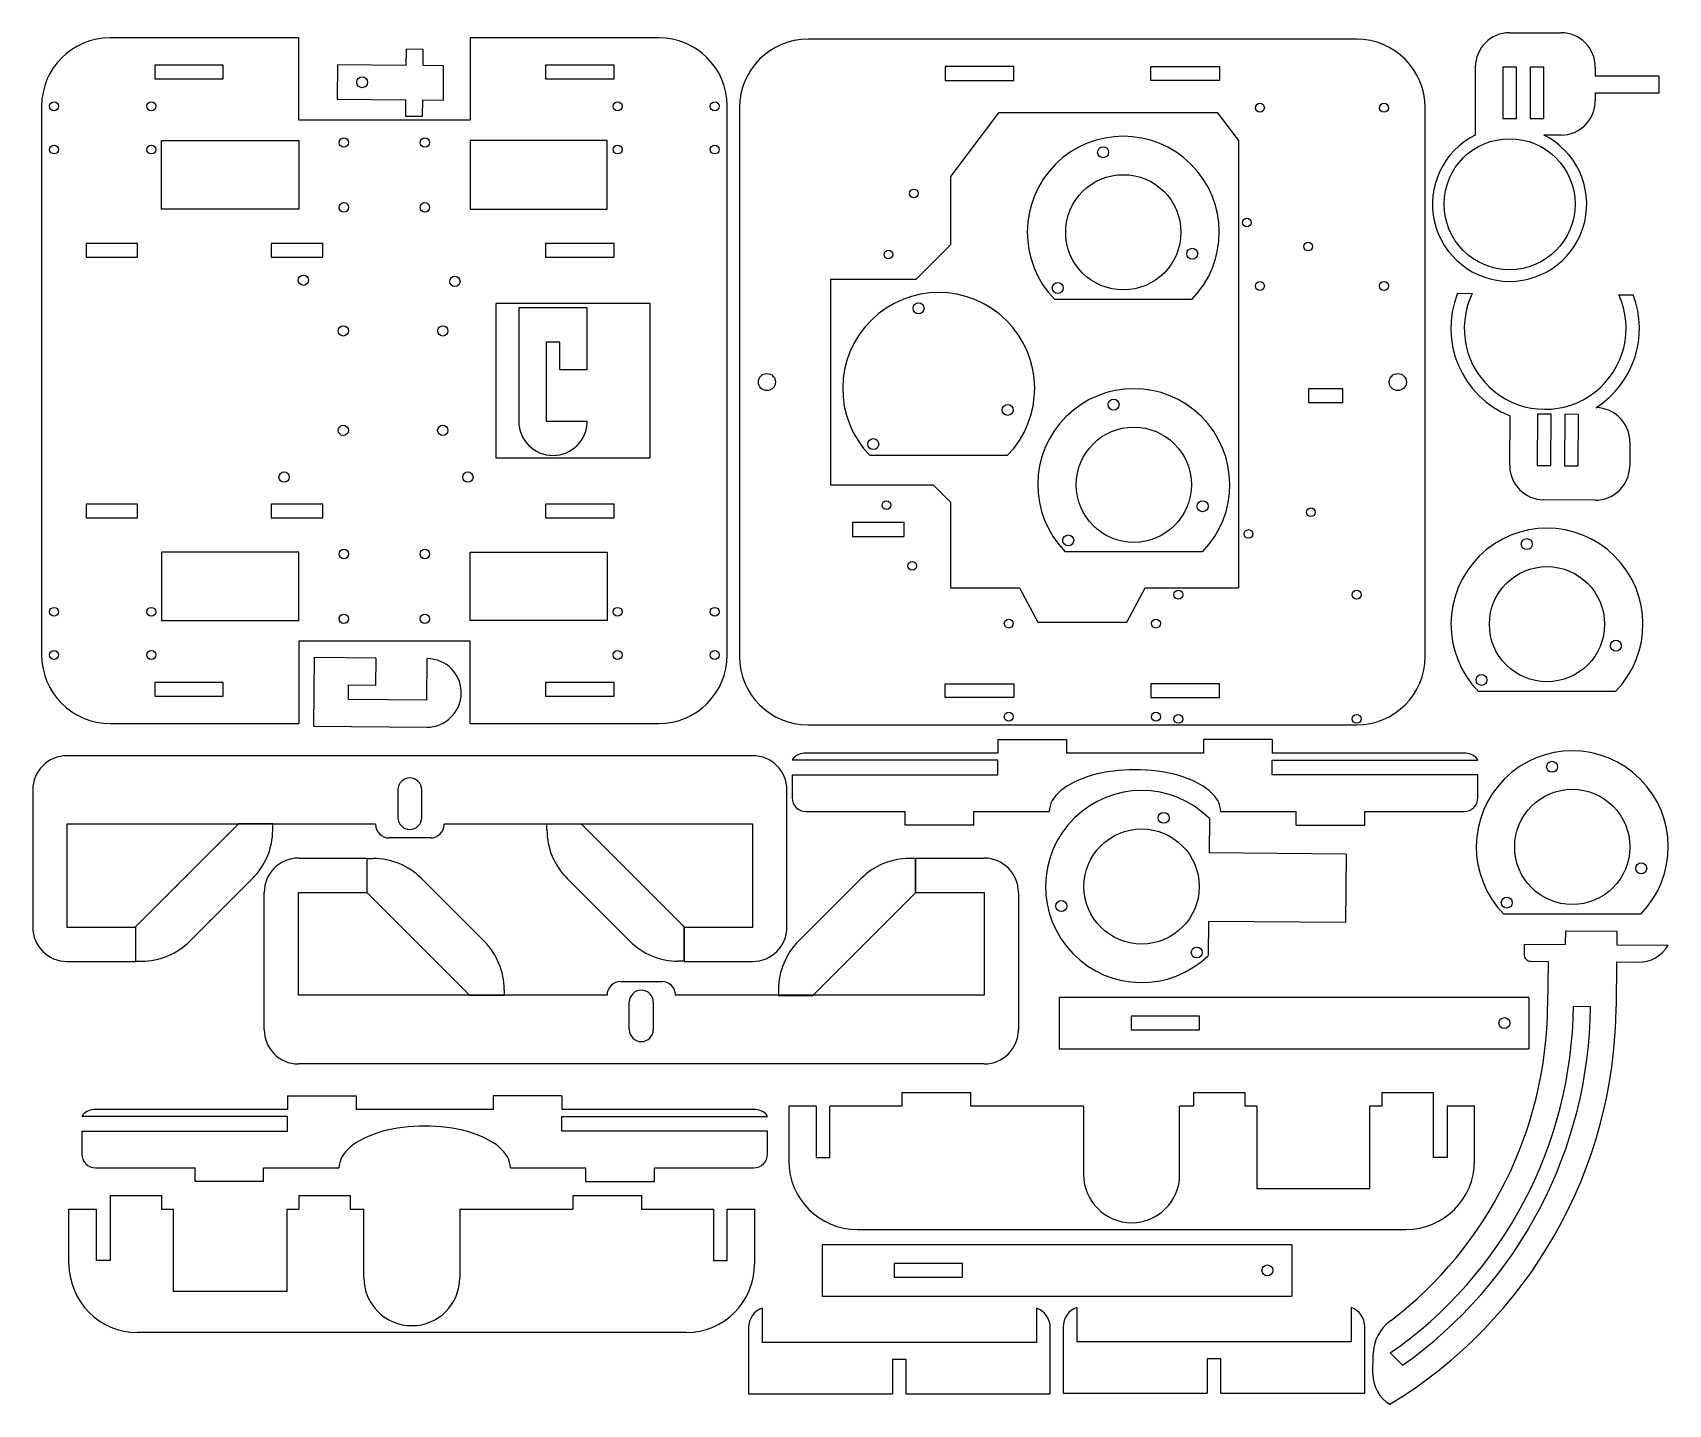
# Model space of a CAD drawing. Header units: inches. Extents: x 0.1 to 23.9, y 3.8 to 23.8.
import ezdxf

# ---------------------------------------------------------------- set-up
doc = ezdxf.new("R2010")
doc.units = ezdxf.units.IN
doc.header["$MEASUREMENT"] = 0
doc.linetypes.add('HIDDEN', pattern=[0.075, 0.05, -0.025])

msp = doc.modelspace()

# ---------------------------------------------------------------- linework, layer by layer
at = {"color": 7, "linetype": 'Continuous', "lineweight": 25}
for p, q in [((3.93, 23.727), (1.18, 23.727)), ((3.93, 22.527), (3.93, 23.727)), ((6.43, 23.727), (6.43, 22.527)), ((9.18, 23.727), (6.43, 23.727)), ((19.358, 23.706), (11.358, 23.706)), ((21.589, 23.8), (22.339, 23.8)), ((5.495, 23.56), (5.493, 23.322)), ((5.745, 23.558), (5.495, 23.56)), ((5.743, 23.32), (5.745, 23.558)), ((2.83, 23.327), (1.83, 23.327)), ((1.83, 23.327), (1.83, 23.127)), ((2.83, 23.127), (2.83, 23.327)), ((4.493, 23.331), (4.489, 22.831)), ((5.493, 23.322), (4.493, 23.331)), ((6.043, 23.317), (5.743, 23.32)), ((6.039, 22.817), (6.043, 23.317)), ((7.53, 23.327), (7.53, 23.127)), ((8.53, 23.327), (7.53, 23.327)), ((8.53, 23.127), (8.53, 23.327)), ((13.358, 23.306), (13.358, 23.106)), ((14.358, 23.306), (13.358, 23.306)), ((14.358, 23.106), (14.358, 23.306)), ((16.358, 23.306), (17.358, 23.306)), ((16.358, 23.106), (16.358, 23.306)), ((17.358, 23.306), (17.358, 23.106)), ((21.089, 23.3), (21.089, 22.308)), ((21.689, 23.3), (21.489, 23.3)), ((21.489, 23.3), (21.489, 22.55)), ((21.689, 22.55), (21.689, 23.3)), ((21.889, 23.3), (21.889, 22.55)), ((22.089, 23.3), (21.889, 23.3)), ((22.089, 22.55), (22.089, 23.3)), ((22.839, 23.3), (22.839, 23.168)), ((23.764, 23.168), (22.839, 23.168)), ((23.764, 23.168), (23.764, 22.918)), ((1.83, 23.127), (2.83, 23.127)), ((7.53, 23.127), (8.53, 23.127)), ((13.358, 23.106), (14.358, 23.106)), ((17.358, 23.106), (16.358, 23.106)), ((23.764, 22.918), (22.839, 22.918)), ((22.839, 22.918), (22.839, 22.808)), ((0.18, 22.727), (0.18, 14.727)), ((4.489, 22.831), (5.489, 22.822)), ((5.489, 22.822), (5.487, 22.584)), ((5.737, 22.582), (5.739, 22.82)), ((5.739, 22.82), (6.039, 22.817)), ((10.18, 14.727), (10.18, 22.727)), ((10.358, 22.706), (10.358, 14.706)), ((20.358, 14.706), (20.358, 22.706)), ((6.43, 22.527), (3.93, 22.527)), ((5.487, 22.584), (5.737, 22.582)), ((14.133, 22.631), (13.433, 21.706)), ((17.333, 22.631), (14.133, 22.631)), ((17.633, 22.235), (17.333, 22.631)), ((21.489, 22.55), (21.689, 22.55)), ((21.889, 22.55), (22.089, 22.55)), ((1.93, 22.227), (3.93, 22.227)), ((1.93, 21.227), (1.93, 22.227)), ((3.93, 22.227), (3.93, 21.227)), ((6.43, 22.227), (6.43, 21.227)), ((8.43, 22.227), (6.43, 22.227)), ((8.43, 21.227), (8.43, 22.227)), ((17.633, 22.235), (17.633, 15.706)), ((22.339, 22.308), (22.089, 22.308)), ((13.433, 21.706), (13.433, 20.706)), ((3.93, 21.227), (1.93, 21.227)), ((6.43, 21.227), (8.43, 21.227)), ((1.58, 20.727), (0.83, 20.727)), ((0.83, 20.727), (0.83, 20.527)), ((0.83, 20.527), (1.58, 20.527)), ((1.58, 20.527), (1.58, 20.727)), ((4.28, 20.727), (3.53, 20.727)), ((3.53, 20.727), (3.53, 20.527)), ((3.53, 20.527), (4.28, 20.527)), ((4.28, 20.527), (4.28, 20.727)), ((8.53, 20.727), (7.53, 20.727)), ((7.53, 20.727), (7.53, 20.527)), ((7.53, 20.527), (8.53, 20.527)), ((8.53, 20.527), (8.53, 20.727)), ((13.433, 20.706), (12.933, 20.206)), ((11.683, 20.206), (12.933, 20.206)), ((11.683, 20.206), (11.683, 17.206)), ((6.805, 19.852), (6.805, 17.602)), ((9.055, 19.852), (6.805, 19.852)), ((9.055, 17.602), (9.055, 19.852)), ((16.955, 19.91), (14.955, 19.91)), ((20.831, 20.001), (21.043, 19.999)), ((23.18, 19.98), (23.392, 19.978)), ((8.138, 19.787), (7.138, 19.787)), ((7.138, 19.787), (7.138, 18.137)), ((8.138, 18.887), (8.138, 19.787)), ((7.538, 19.287), (7.538, 18.137)), ((7.738, 19.287), (7.538, 19.287)), ((7.738, 18.887), (7.738, 19.287)), ((8.138, 18.887), (7.738, 18.887)), ((18.658, 18.606), (18.658, 18.406)), ((19.158, 18.606), (18.658, 18.606)), ((19.158, 18.406), (19.158, 18.606)), ((18.658, 18.406), (19.158, 18.406)), ((7.538, 18.137), (8.138, 18.137)), ((21.59, 17.494), (21.596, 18.213)), ((21.996, 18.24), (21.99, 17.49)), ((22.196, 18.239), (21.996, 18.24)), ((22.19, 17.489), (22.196, 18.239)), ((22.396, 18.237), (22.39, 17.487)), ((22.596, 18.235), (22.396, 18.237)), ((22.59, 17.485), (22.596, 18.235)), ((23.343, 17.829), (23.34, 17.479)), ((6.805, 17.602), (9.055, 17.602)), ((14.263, 17.633), (12.263, 17.633)), ((21.99, 17.49), (22.19, 17.489)), ((22.39, 17.487), (22.59, 17.485)), ((11.683, 17.206), (13.183, 17.206)), ((13.183, 17.206), (13.433, 16.956)), ((13.433, 16.956), (13.433, 15.706)), ((22.835, 16.983), (22.085, 16.99)), ((1.579, 16.927), (0.829, 16.927)), ((0.829, 16.927), (0.829, 16.727)), ((0.829, 16.727), (1.579, 16.727)), ((1.579, 16.727), (1.579, 16.927)), ((4.28, 16.927), (3.53, 16.927)), ((3.53, 16.927), (3.53, 16.727)), ((3.53, 16.727), (4.28, 16.727)), ((4.28, 16.727), (4.28, 16.927)), ((7.53, 16.927), (7.53, 16.727)), ((8.53, 16.927), (7.53, 16.927)), ((7.53, 16.727), (8.53, 16.727)), ((8.53, 16.727), (8.53, 16.927)), ((12.008, 16.656), (12.008, 16.456)), ((12.758, 16.656), (12.008, 16.656)), ((12.758, 16.456), (12.758, 16.656)), ((3.93, 16.227), (1.93, 16.227)), ((1.93, 16.227), (1.93, 15.227)), ((3.93, 15.227), (3.93, 16.227)), ((6.43, 16.227), (8.43, 16.227)), ((6.43, 15.227), (6.43, 16.227)), ((8.43, 16.227), (8.43, 15.227)), ((12.008, 16.456), (12.758, 16.456)), ((17.107, 16.229), (15.108, 16.229)), ((13.433, 15.706), (14.441, 15.706)), ((14.441, 15.706), (14.708, 15.206)), ((16.008, 15.206), (16.275, 15.706)), ((16.275, 15.706), (17.633, 15.706)), ((1.93, 15.227), (3.93, 15.227)), ((8.43, 15.227), (6.43, 15.227)), ((14.708, 15.206), (16.008, 15.206)), ((6.43, 14.927), (3.93, 14.927)), ((3.93, 14.927), (3.93, 13.727)), ((6.43, 13.727), (6.43, 14.927)), ((4.154, 14.689), (4.146, 13.689)), ((5.054, 14.681), (4.154, 14.689)), ((5.054, 14.681), (5.051, 14.281)), ((5.799, 14.074), (5.804, 14.674)), ((2.83, 14.327), (1.83, 14.327)), ((1.83, 14.327), (1.83, 14.127)), ((2.83, 14.127), (2.83, 14.327)), ((7.53, 14.327), (7.53, 14.127)), ((8.53, 14.327), (7.53, 14.327)), ((8.53, 14.127), (8.53, 14.327)), ((1.83, 14.127), (2.83, 14.127)), ((4.651, 14.284), (4.649, 14.084)), ((4.649, 14.084), (5.799, 14.074)), ((5.051, 14.281), (4.651, 14.284)), ((7.53, 14.127), (8.53, 14.127)), ((13.358, 14.306), (14.358, 14.306)), ((13.358, 14.106), (13.358, 14.306)), ((14.358, 14.106), (13.358, 14.106)), ((14.358, 14.306), (14.358, 14.106)), ((17.358, 14.306), (16.358, 14.306)), ((16.358, 14.306), (16.358, 14.106)), ((16.358, 14.106), (17.358, 14.106)), ((17.358, 14.106), (17.358, 14.306)), ((23.134, 14.195), (21.134, 14.195)), ((1.18, 13.727), (3.93, 13.727)), ((4.146, 13.689), (5.796, 13.674)), ((6.43, 13.727), (9.18, 13.727)), ((11.358, 13.706), (19.358, 13.706)), ((14.126, 13.493), (14.126, 13.293)), ((14.126, 13.493), (15.126, 13.493)), ((15.126, 13.493), (15.126, 13.293)), ((17.126, 13.493), (17.126, 13.293)), ((18.126, 13.493), (17.126, 13.493)), ((18.126, 13.493), (18.126, 13.293)), ((10.55, 13.258), (0.55, 13.258)), ((14.126, 13.193), (11.126, 13.193)), ((14.126, 13.293), (11.299, 13.293)), ((14.126, 12.978), (14.126, 13.193)), ((17.126, 13.293), (15.126, 13.293)), ((20.953, 13.293), (18.126, 13.293)), ((18.126, 12.978), (18.126, 13.193)), ((18.126, 13.193), (21.126, 13.193)), ((11.126, 12.978), (11.126, 12.643)), ((11.126, 12.978), (14.126, 12.978)), ((21.126, 12.978), (18.126, 12.978)), ((21.126, 12.643), (21.126, 12.978)), ((0.05, 12.758), (0.05, 10.758)), ((5.375, 12.758), (5.375, 12.358)), ((5.725, 12.358), (5.725, 12.758)), ((11.05, 10.758), (11.05, 12.758)), ((11.326, 12.443), (12.776, 12.443)), ((12.776, 12.243), (12.776, 12.443)), ((13.776, 12.443), (14.876, 12.443)), ((13.776, 12.243), (13.776, 12.443)), ((17.376, 12.443), (18.476, 12.443)), ((18.476, 12.243), (18.476, 12.443)), ((19.476, 12.443), (20.926, 12.443)), ((19.476, 12.243), (19.476, 12.443)), ((0.55, 12.258), (0.55, 10.758)), ((5.05, 12.258), (0.55, 12.258)), ((1.55, 10.762), (3.05, 12.262)), ((3.55, 12.262), (3.05, 12.262)), ((3.55, 12.176), (3.55, 12.262)), ((10.55, 12.258), (6.05, 12.258)), ((7.55, 12.176), (7.55, 12.262)), ((7.55, 12.262), (8.05, 12.262)), ((8.05, 12.262), (9.55, 10.762)), ((10.55, 10.758), (10.55, 12.258)), ((13.776, 12.243), (12.776, 12.243)), ((17.211, 12.341), (17.206, 11.841)), ((18.476, 12.243), (19.476, 12.243)), ((5.85, 12.058), (5.25, 12.058)), ((3.926, 11.764), (4.926, 11.764)), ((4.926, 11.264), (4.926, 11.764)), ((4.926, 11.26), (4.926, 11.76)), ((4.926, 11.76), (5.012, 11.76)), ((12.926, 11.76), (12.84, 11.76)), ((12.926, 11.764), (12.926, 11.264)), ((12.926, 11.764), (13.926, 11.764)), ((12.926, 11.26), (12.926, 11.76)), ((19.206, 11.824), (17.206, 11.841)), ((19.206, 11.824), (19.198, 10.824)), ((3.257, 11.469), (2.343, 10.555)), ((5.719, 11.467), (6.633, 10.553)), ((8.757, 10.555), (7.843, 11.469)), ((11.219, 10.553), (12.133, 11.467)), ((3.426, 9.264), (3.426, 11.264)), ((3.926, 11.264), (4.926, 11.264)), ((3.926, 9.764), (3.926, 11.264)), ((6.426, 9.76), (4.926, 11.26)), ((12.926, 11.26), (11.426, 9.76)), ((12.926, 11.264), (13.926, 11.264)), ((13.926, 11.264), (13.926, 9.764)), ((14.426, 11.264), (14.426, 9.264)), ((0.55, 10.758), (1.55, 10.758)), ((1.55, 10.762), (1.55, 10.262)), ((1.55, 10.758), (1.55, 10.258)), ((9.55, 10.762), (9.55, 10.262)), ((9.55, 10.258), (9.55, 10.758)), ((9.55, 10.758), (10.55, 10.758)), ((17.198, 10.841), (17.193, 10.342)), ((19.198, 10.824), (17.198, 10.841)), ((23.503, 10.948), (21.503, 10.948)), ((21.801, 10.511), (21.8, 10.361)), ((21.801, 10.511), (22.401, 10.506)), ((22.403, 10.706), (22.401, 10.506)), ((22.403, 10.706), (23.153, 10.7)), ((23.153, 10.7), (23.151, 10.5)), ((23.151, 10.5), (23.901, 10.493)), ((0.55, 10.258), (1.55, 10.258)), ((1.55, 10.262), (1.636, 10.262)), ((9.55, 10.262), (9.464, 10.262)), ((9.55, 10.258), (10.55, 10.258)), ((21.899, 10.26), (22.149, 10.258)), ((22.149, 10.258), (22.143, 9.608)), ((23.149, 10.25), (23.143, 9.6)), ((23.149, 10.25), (23.466, 10.247)), ((6.926, 9.846), (6.926, 9.76)), ((8.626, 9.964), (9.226, 9.964)), ((10.926, 9.846), (10.926, 9.76)), ((8.426, 9.764), (3.926, 9.764)), ((6.926, 9.76), (6.426, 9.76)), ((8.751, 9.264), (8.751, 9.664)), ((9.101, 9.664), (9.101, 9.264)), ((13.926, 9.764), (9.426, 9.764)), ((10.926, 9.76), (11.426, 9.76)), ((15.018, 9.734), (15.018, 8.984)), ((21.868, 9.734), (15.018, 9.734)), ((21.868, 9.734), (21.868, 8.984)), ((22.518, 9.605), (22.768, 9.603)), ((16.068, 9.459), (16.068, 9.259)), ((17.068, 9.459), (16.068, 9.459)), ((17.068, 9.259), (17.068, 9.459)), ((16.068, 9.259), (17.068, 9.259)), ((15.018, 8.984), (21.868, 8.984)), ((13.926, 8.764), (3.926, 8.764)), ((3.767, 8.297), (3.767, 8.097)), ((3.767, 8.297), (4.767, 8.297)), ((4.767, 8.297), (4.767, 8.097)), ((6.767, 8.297), (6.767, 8.097)), ((7.767, 8.297), (6.767, 8.297)), ((7.767, 8.297), (7.767, 8.097)), ((11.077, 8.148), (11.077, 7.348)), ((11.477, 8.148), (11.077, 8.148)), ((11.477, 8.148), (11.477, 7.398)), ((12.727, 8.148), (11.677, 8.148)), ((11.677, 7.398), (11.677, 8.148)), ((12.727, 8.348), (13.727, 8.348)), ((12.727, 8.348), (12.727, 8.148)), ((13.727, 8.348), (13.727, 8.148)), ((15.377, 8.148), (13.727, 8.148)), ((15.377, 8.148), (15.377, 7.148)), ((16.977, 8.148), (16.777, 8.148)), ((16.777, 7.148), (16.777, 8.148)), ((16.977, 8.348), (16.977, 8.148)), ((16.977, 8.348), (17.727, 8.348)), ((17.727, 8.348), (17.727, 8.148)), ((17.902, 8.148), (17.727, 8.148)), ((17.902, 8.148), (17.902, 6.948)), ((19.727, 8.148), (19.552, 8.148)), ((19.552, 6.948), (19.552, 8.148)), ((19.727, 8.348), (19.727, 8.148)), ((19.727, 8.348), (20.477, 8.348)), ((20.477, 7.398), (20.477, 8.348)), ((21.077, 8.148), (20.677, 8.148)), ((20.677, 8.148), (20.677, 7.398)), ((21.077, 7.348), (21.077, 8.148)), ((3.767, 7.997), (0.767, 7.997)), ((3.767, 8.097), (0.941, 8.097)), ((3.767, 7.782), (3.767, 7.997)), ((6.767, 8.097), (4.767, 8.097)), ((10.594, 8.097), (7.767, 8.097)), ((7.767, 7.782), (7.767, 7.997)), ((7.767, 7.997), (10.767, 7.997)), ((0.767, 7.782), (0.767, 7.447)), ((0.767, 7.782), (3.767, 7.782)), ((10.767, 7.782), (7.767, 7.782)), ((10.767, 7.447), (10.767, 7.782)), ((11.477, 7.398), (11.677, 7.398)), ((20.677, 7.398), (20.477, 7.398)), ((0.967, 7.247), (2.417, 7.247)), ((2.417, 7.047), (2.417, 7.247)), ((3.417, 7.247), (4.517, 7.247)), ((3.417, 7.047), (3.417, 7.247)), ((7.017, 7.247), (8.117, 7.247)), ((8.117, 7.047), (8.117, 7.247)), ((9.117, 7.247), (10.567, 7.247)), ((9.117, 7.047), (9.117, 7.247)), ((3.417, 7.047), (2.417, 7.047)), ((8.117, 7.047), (9.117, 7.047)), ((17.902, 6.948), (19.552, 6.948)), ((1.179, 6.847), (1.179, 5.897)), ((1.179, 6.847), (1.929, 6.847)), ((1.929, 6.847), (1.929, 6.647)), ((3.929, 6.847), (3.929, 6.647)), ((3.929, 6.847), (4.679, 6.847)), ((4.679, 6.847), (4.679, 6.647)), ((7.929, 6.847), (7.929, 6.647)), ((7.929, 6.847), (8.929, 6.847)), ((8.929, 6.847), (8.929, 6.647)), ((0.579, 6.647), (0.979, 6.647)), ((0.579, 5.847), (0.579, 6.647)), ((0.979, 5.897), (0.979, 6.647)), ((1.929, 6.647), (2.104, 6.647)), ((2.104, 5.447), (2.104, 6.647)), ((3.754, 6.647), (3.754, 5.447)), ((3.754, 6.647), (3.929, 6.647)), ((4.679, 6.647), (4.879, 6.647)), ((4.879, 5.647), (4.879, 6.647)), ((6.279, 6.647), (6.279, 5.647)), ((6.279, 6.647), (7.929, 6.647)), ((8.929, 6.647), (9.979, 6.647)), ((9.979, 6.647), (9.979, 5.897)), ((10.179, 5.897), (10.179, 6.647)), ((10.179, 6.647), (10.579, 6.647)), ((10.579, 6.647), (10.579, 5.847)), ((12.077, 6.348), (20.077, 6.348)), ((18.412, 6.127), (11.562, 6.127)), ((11.562, 6.127), (11.562, 5.377)), ((18.412, 6.127), (18.412, 5.377)), ((1.179, 5.897), (0.979, 5.897)), ((9.979, 5.897), (10.179, 5.897)), ((12.612, 5.852), (12.612, 5.652)), ((13.612, 5.852), (12.612, 5.852)), ((13.612, 5.652), (13.612, 5.852)), ((12.612, 5.652), (13.612, 5.652)), ((3.754, 5.447), (2.104, 5.447)), ((11.562, 5.377), (18.412, 5.377)), ((10.69, 5.202), (10.69, 4.702)), ((14.69, 5.202), (14.69, 4.702)), ((15.278, 5.211), (15.278, 4.711)), ((19.278, 5.211), (19.278, 4.711)), ((9.579, 4.847), (1.579, 4.847)), ((10.49, 4.919), (10.49, 3.952)), ((14.89, 3.952), (14.89, 4.919)), ((15.078, 4.928), (15.078, 3.961)), ((19.478, 3.961), (19.478, 4.928)), ((14.69, 4.702), (10.69, 4.702)), ((19.278, 4.711), (15.278, 4.711)), ((19.849, 4.549), (20.029, 4.37)), ((12.79, 4.452), (12.59, 4.452)), ((12.59, 4.452), (12.59, 3.952)), ((12.79, 3.952), (12.79, 4.452)), ((17.378, 4.461), (17.178, 4.461)), ((17.178, 4.461), (17.178, 3.961)), ((17.378, 3.961), (17.378, 4.461)), ((19.596, 4.235), (19.599, 4.532)), ((10.49, 3.952), (12.59, 3.952)), ((12.79, 3.952), (14.89, 3.952)), ((15.078, 3.961), (17.178, 3.961)), ((17.378, 3.961), (19.478, 3.961))]:
    msp.add_line(p, q, dxfattribs=at)
at = {"color": 7, "linetype": 'HIDDEN', "lineweight": 18}
for p, q in [((3.05, 12.262), (1.55, 10.762)), ((3.55, 12.262), (3.05, 12.262)), ((3.55, 12.176), (3.55, 12.262)), ((2.343, 10.555), (3.257, 11.469)), ((1.55, 10.762), (1.55, 10.262)), ((1.55, 10.262), (1.636, 10.262))]:
    msp.add_line(p, q, dxfattribs=at)
at = {"color": 7, "linetype": 'Continuous', "lineweight": 25}
for centre, radius in [((4.855, 23.078), 0.08), ((0.362, 22.727), 0.065), ((1.78, 22.727), 0.065), ((8.58, 22.727), 0.065), ((9.997, 22.727), 0.065), ((17.947, 22.706), 0.065), ((19.758, 22.706), 0.065), ((4.589, 22.199), 0.0689), ((5.77, 22.199), 0.0689), ((21.589, 21.3), 0.955), ((0.362, 22.097), 0.065), ((1.78, 22.097), 0.065), ((8.58, 22.097), 0.065), ((9.997, 22.097), 0.065), ((15.661, 22.058), 0.08), ((15.955, 20.89), 0.84), ((12.899, 21.458), 0.063), ((4.589, 21.254), 0.0689), ((5.77, 21.254), 0.0689), ((17.756, 21.033), 0.063), ((12.529, 20.568), 0.063), ((16.96, 20.577), 0.08), ((18.652, 20.681), 0.063), ((3.997, 20.191), 0.075), ((6.207, 20.175), 0.075), ((15, 20.078), 0.08), ((17.947, 20.108), 0.065), ((19.758, 20.108), 0.065), ((12.969, 19.781), 0.08), ((4.58, 19.452), 0.075), ((6.03, 19.452), 0.075), ((10.758, 18.706), 0.125), ((19.958, 18.706), 0.125), ((14.268, 18.3), 0.08), ((15.813, 18.377), 0.08), ((4.58, 18.002), 0.075), ((6.03, 18.002), 0.075), ((16.108, 17.209), 0.84), ((12.308, 17.801), 0.08), ((3.717, 17.321), 0.075), ((6.397, 17.321), 0.075), ((12.5, 16.911), 0.063), ((17.112, 16.896), 0.08), ((18.69, 16.807), 0.063), ((15.152, 16.397), 0.08), ((17.779, 16.491), 0.063), ((4.589, 16.199), 0.0689), ((5.77, 16.199), 0.0689), ((21.84, 16.343), 0.08), ((12.878, 16.025), 0.063), ((22.134, 15.175), 0.84), ((16.759, 15.606), 0.065), ((19.358, 15.606), 0.065), ((0.362, 15.356), 0.065), ((1.78, 15.356), 0.065), ((4.589, 15.254), 0.0689), ((5.77, 15.254), 0.0689), ((8.58, 15.356), 0.065), ((9.997, 15.356), 0.065), ((14.285, 15.185), 0.065), ((16.431, 15.185), 0.065), ((0.362, 14.727), 0.065), ((1.78, 14.727), 0.065), ((8.58, 14.727), 0.065), ((9.997, 14.727), 0.065), ((23.139, 14.862), 0.08), ((21.179, 14.363), 0.08), ((14.285, 13.827), 0.065), ((16.431, 13.827), 0.065), ((16.759, 13.795), 0.065), ((19.358, 13.795), 0.065), ((22.209, 13.096), 0.08), ((22.503, 11.928), 0.84), ((16.544, 12.352), 0.08), ((16.222, 11.35), 0.84), ((23.508, 11.615), 0.08), ((15.052, 11.066), 0.08), ((21.548, 11.116), 0.08), ((17.026, 10.388), 0.08), ((21.513, 9.359), 0.08), ((18.057, 5.752), 0.08)]:
    msp.add_circle(centre, radius, dxfattribs=at)
for centre, radius, start, end in [((1.18, 22.727), 1, 90, 180), ((9.18, 22.727), 1, 0, 90), ((11.358, 22.706), 1, 90, 180), ((19.358, 22.706), 1, 0, 90), ((21.589, 23.3), 0.5, 90, 180), ((22.339, 23.3), 0.5, 0, 90), ((22.339, 22.808), 0.5, 270, 0), ((15.955, 20.89), 1.4, 315.573, 224.427), ((21.589, 21.3), 1.125, 116.3878, 63.6122), ((13.263, 18.613), 1.4, 315.573, 224.427), ((22.107, 19.489), 1.375, 158.1763, 248.1763), ((22.107, 19.489), 1.18, 154.4298, 24.5702), ((22.107, 19.489), 1.375, 302.7419, 20.8237), ((16.108, 17.209), 1.4, 315.573, 224.427), ((7.638, 18.137), 0.5, 180, 270), ((7.638, 18.137), 0.5, 270, 0), ((22.843, 17.833), 0.5, 359.5, 89.0713), ((22.09, 17.49), 0.5, 179.5, 269.5), ((22.84, 17.483), 0.5, 269.5, 359.5), ((22.134, 15.175), 1.4, 315.573, 224.427), ((1.18, 14.727), 1, 180, 270), ((5.8, 14.174), 0.5, 359.5, 89.5), ((9.18, 14.727), 1, 270, 0), ((11.358, 14.706), 1, 180, 270), ((19.358, 14.706), 1, 270, 0), ((5.8, 14.174), 0.5, 269.5, 359.5), ((0.55, 12.758), 0.5, 90, 180), ((10.55, 12.758), 0.5, 0, 90), ((11.299, 13.093), 0.2, 90, 150), ((20.953, 13.093), 0.2, 30, 90), ((22.503, 11.928), 1.4, 315.573, 224.427), ((5.55, 12.758), 0.175, 0, 180), ((11.326, 12.643), 0.2, 180, 270), ((16.222, 11.35), 1.4, 45.073, 313.927), ((20.926, 12.643), 0.2, 270, 0), ((2.55, 12.176), 1, 315, 0), ((5.25, 12.258), 0.2, 180, 270), ((5.55, 12.358), 0.175, 180, 0), ((5.85, 12.258), 0.2, 270, 0), ((8.55, 12.176), 1, 180, 225), ((3.926, 11.264), 0.5, 90, 180), ((5.012, 10.76), 1, 45, 90), ((12.84, 10.76), 1, 90, 135), ((13.926, 11.264), 0.5, 0, 90), ((0.55, 10.758), 0.5, 180, 270), ((10.55, 10.758), 0.5, 270, 0), ((1.636, 11.262), 1, 270, 315), ((5.926, 9.846), 1, 0, 45), ((9.464, 11.262), 1, 225, 270), ((11.926, 9.846), 1, 135, 180), ((21.9, 10.36), 0.1, 179.5, 269.5), ((23.47, 10.747), 0.5, 269.5, 329.5), ((8.626, 9.764), 0.2, 90, 180), ((8.926, 9.664), 0.175, 0, 180), ((9.226, 9.764), 0.2, 0, 90), ((16.294, 9.659), 6.85, 301.2021, 359.5), ((16.294, 9.659), 6.225, 304.8285, 359.5), ((16.294, 9.659), 5.85, 307.4761, 359.5), ((16.294, 9.659), 6.475, 305.2302, 359.5), ((3.926, 9.264), 0.5, 180, 270), ((8.926, 9.264), 0.175, 180, 0), ((13.926, 9.264), 0.5, 270, 0), ((0.941, 7.897), 0.2, 90, 150), ((10.594, 7.897), 0.2, 30, 90), ((0.967, 7.447), 0.2, 180, 270), ((10.567, 7.447), 0.2, 270, 0), ((12.077, 7.348), 1, 180, 270), ((20.077, 7.348), 1, 270, 0), ((16.077, 7.148), 0.7, 180, 0), ((1.579, 5.847), 1, 180, 270), ((9.579, 5.847), 1, 270, 0), ((5.579, 5.647), 0.7, 180, 0), ((10.79, 4.919), 0.3, 109.4712, 180), ((14.59, 4.919), 0.3, 0, 70.5288), ((15.378, 4.928), 0.3, 109.4712, 180), ((19.178, 4.928), 0.3, 0, 70.5288), ((20.199, 4.526), 0.6, 125.1853, 179.5), ((20.096, 4.231), 0.5, 179.5, 239.5)]:
    msp.add_arc(centre, radius, start, end, dxfattribs=at)
at = {"color": 7, "linetype": 'HIDDEN', "lineweight": 18}
for centre, start, end in [((2.55, 12.176), 315, 0), ((1.636, 11.262), 270, 315)]:
    msp.add_arc(centre, 1, start, end, dxfattribs=at)
at = {"color": 7, "linetype": 'Continuous', "lineweight": 25}
for centre in [(16.126, 12.443), (5.767, 7.247)]:
    msp.add_ellipse(centre, major_axis=(1.25, 0), ratio=0.488678, start_param=0, end_param=3.141593, dxfattribs=at)

doc.saveas('drawing.dxf')
